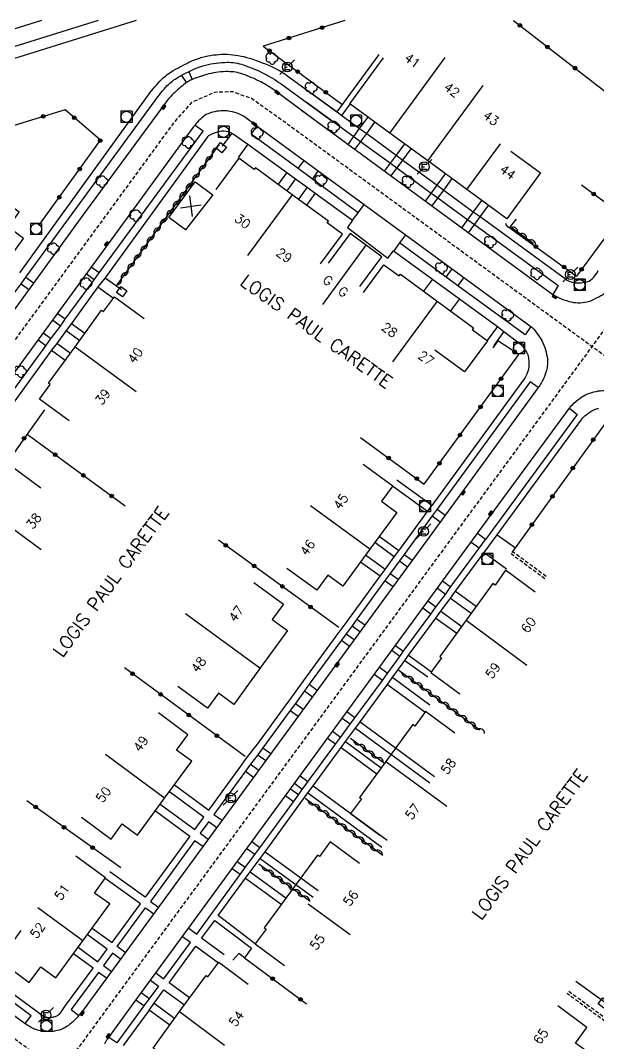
# Model space of a CAD drawing. Header units: millimetres. Extents: x 82000 to 83000, y 144000 to 145000.
# Drawn here: x 82736.2 to 82814.8, y 144860.8 to 145000 of the extents above; entities that cross this region are included whole.
import ezdxf
from ezdxf.enums import TextEntityAlignment as Align

# ---------------------------------------------------------------- set-up
doc = ezdxf.new("R2010")
doc.units = ezdxf.units.MM
doc.linetypes.add('DASHED', pattern=[0.75, 0.5, -0.25])
doc.layers.get('0').update_dxf_attribs({"linetype": 'CONTINUOUS'})
for name, color, linetype in [('W0001', 6, 'DASHED'), ('W0008', 7, 'CONTINUOUS'), ('W0100', 7, 'CONTINUOUS'), ('W0112', 1, 'DASHED'), ('W0300', 7, 'CONTINUOUS'), ('W0310', 3, 'CONTINUOUS'), ('W0322', 7, 'CONTINUOUS'), ('W0400', 7, 'CONTINUOUS'), ('W0420', 7, 'CONTINUOUS'), ('W0471', 7, 'CONTINUOUS'), ('W0700', 7, 'CONTINUOUS'), ('W0989', 7, 'CONTINUOUS'), ('W0991', 7, 'CONTINUOUS'), ('W1102', 7, 'CONTINUOUS')]:
    doc.layers.add(name, color=color, linetype=linetype)
doc.styles.get("Standard").update_dxf_attribs({"font": 'romans.shx', "width": 0.85})

# ---------------------------------------------------------------- blocks, each defined once
blk = doc.blocks.new('t310o')
at = {"color": 0, "linetype": 'Continuous'}
for centre, start, end in [((-0.5, 0.38), 216.8699, 323.1304), ((0.5, -0.37), 36.8699, 143.1303)]:
    blk.add_arc(centre, 0.625, start, end, dxfattribs=at)
blk = doc.blocks.new('t322o')
at = {"color": 0, "linetype": 'Continuous'}
for radius in [0.25, 0.15]:
    blk.add_circle((0, 0), radius, dxfattribs=at)
blk = doc.blocks.new('t991o')
at = {"color": 0, "linetype": 'Continuous'}
for p, q in [((-1, 1), (1, -1)), ((-1, -1), (1, 1))]:
    blk.add_line(p, q, dxfattribs=at)
blk = doc.blocks.new('t112o')
at = {"color": 0, "linetype": 'Continuous'}
for p, q in [((-0.5, 0.5), (0.5, 0.5)), ((-0.5, -0.5), (-0.5, 0.5)), ((0.5, 0.5), (0.5, -0.5)), ((0.5, -0.5), (-0.5, -0.5))]:
    blk.add_line(p, q, dxfattribs=at)
blk = doc.blocks.new('T471')
for p, q in [((-0.333334, 0.333334), (-0.333334, -0.333334)), ((-0.333334, 0.333334), (0.333334, 0.333334)), ((-0.333334, 0), (0, 0)), ((0.500001, 0.500001), (1.000002, 1.000002)), ((-0.500001, -0.500001), (-1.000002, -1.000002)), ((-0.333334, -0.333334), (0.333334, -0.333334))]:
    blk.add_line(p, q)
blk.add_ellipse((0, 0), major_axis=(0.471405, 0.471405), ratio=1, start_param=5.4977871438, end_param=11.780972451)
blk = doc.blocks.new('T420')
for p, q in [((0.75, 0.75), (-0.75, 0.75)), ((-0.75, 0.75), (-0.75, -0.75)), ((0.75, 0.75), (0.75, -0.75)), ((0.75, -0.75), (-0.75, -0.75))]:
    blk.add_line(p, q)
blk.add_ellipse((0, 0), major_axis=(-0.53, 0.53), ratio=1, start_param=3.926991, end_param=10.210176)
blk = doc.blocks.new('T300')
for p, q in [((-0.8, 0.51), (-0.86, 0.34)), ((-0.86, 0.34), (-0.86, 0.17)), ((-0.86, 0.17), (-0.74, 0.06)), ((-0.69, 0.63), (-0.8, 0.51)), ((-0.8, -0.06), (-0.74, 0.06)), ((-0.74, 0.06), (-0.69, 0.11)), ((-0.57, 0.69), (-0.69, 0.63)), ((-0.46, 0.69), (-0.57, 0.69)), ((-0.29, 0.63), (-0.46, 0.69)), ((-0.29, 0.63), (-0.17, 0.74)), ((-0.23, 0.57), (-0.29, 0.63)), ((-0.17, 0.74), (-0.06, 0.8)), ((-0.06, 0.8), (0.06, 0.8)), ((0.06, 0.8), (0.23, 0.74)), ((0.23, 0.74), (0.34, 0.63)), ((0.34, 0.63), (0.4, 0.51)), ((0.46, 0.46), (0.34, 0.46)), ((0.4, 0.51), (0.4, 0.46)), ((0.57, 0.4), (0.46, 0.46)), ((0.57, 0.4), (0.69, 0.29)), ((0.69, 0.29), (0.74, 0.17)), ((0.74, 0.06), (0.69, -0.17)), ((0.74, 0.17), (0.74, 0.06)), ((-0.8, -0.17), (-0.8, -0.06)), ((-0.8, -0.23), (-0.8, -0.17)), ((-0.74, -0.34), (-0.8, -0.23)), ((-0.69, -0.4), (-0.74, -0.34)), ((-0.51, -0.46), (-0.69, -0.4)), ((-0.4, -0.46), (-0.51, -0.46)), ((-0.4, -0.46), (-0.34, -0.46)), ((-0.34, -0.46), (-0.34, -0.4)), ((-0.34, -0.51), (-0.34, -0.46)), ((-0.29, -0.63), (-0.34, -0.51)), ((-0.17, -0.74), (-0.29, -0.63)), ((-0.06, -0.8), (-0.17, -0.74)), ((0.06, -0.8), (-0.06, -0.8)), ((0.17, -0.74), (0.06, -0.8)), ((0.23, -0.69), (0.17, -0.74)), ((0.29, -0.46), (0.23, -0.46)), ((0.29, -0.63), (0.23, -0.69)), ((0.46, -0.4), (0.29, -0.46)), ((0.34, -0.51), (0.29, -0.63)), ((0.34, -0.51), (0.34, -0.46)), ((0.57, -0.34), (0.46, -0.4)), ((0.63, -0.29), (0.57, -0.34)), ((0.69, -0.17), (0.63, -0.29))]:
    blk.add_line(p, q)
blk = doc.blocks.new('T400')
for p, q in [((-0.15, 0.3), (0.15, 0.3)), ((-0.15, -0.25), (-0.15, 0.3)), ((-0.15, 0.15), (0.15, 0.15)), ((-0.15, 0), (0.15, 0)), ((0.15, 0.3), (0.15, -0.25)), ((-0.15, -0.15), (0.15, -0.15)), ((-0.15, -0.25), (-0.15, -0.3)), ((-0.15, -0.3), (0.15, -0.3)), ((0.15, -0.3), (0.15, -0.25))]:
    blk.add_line(p, q)

msp = doc.modelspace()

# ---------------------------------------------------------------- linework, layer by layer
at = {"layer": 'W0001', "flags": 128}
for points in [[(82846.38, 145000), (82741.61, 144856.92)], [(82913.53, 144892.79), (82895.99, 144895.69), (82771.61, 144986.53), (82767.59, 144989.37), (82765.05, 144990.29), (82762.58, 144990.21), (82759.45, 144988.85), (82756.99, 144986.06), (82696.65, 144903.52), (82684.96, 144887.43), (82678.01, 144877.92)], [(82620.05, 144945.2), (82636.56, 144933.82), (82681.9, 144900.62), (82698.83, 144888.23), (82731.68, 144864.19), (82778.36, 144830.01), (82786.8, 144823.81), (82790.48, 144822.21), (82794.06, 144822.57), (82797.26, 144824.81), (82800.33, 144828.9), (82865.41, 144918.02)]]:
    msp.add_lwpolyline(points, dxfattribs=at)
at = {"layer": 'W0008', "flags": 128}
for points in [[(82736.07, 144965.69), (82753.58, 144989.86, -0.04521), (82755.38, 144991.97, -0.062659), (82756.97, 144993.19, -0.023832), (82759.41, 144994.45, -0.04093), (82760.91, 144995, -0.067738), (82763.94, 144995.4, -0.069197), (82766.91, 144994.98, -0.034495), (82770.34, 144993.73, -0.053497), (82772.38, 144992.55), (82779.21, 144987.56)], [(82735.03, 144962.53), (82736.25, 144964.19), (82736.9, 144965.09), (82754.51, 144989.09, -0.049846), (82756.15, 144991.14, -0.070212), (82757.64, 144992.28, -0.024947), (82759.86, 144993.4, -0.039538), (82761.35, 144993.92, -0.062309), (82764.28, 144994.31, -0.082551), (82766.49, 144993.96, -0.036564), (82769.27, 144992.8, -0.040154), (82771.62, 144991.37), (82778.41, 144986.44)], [(82777.66, 144985.37), (82770.82, 144990.42, 0.040069), (82768.85, 144991.65, 0.035075), (82766.41, 144992.7, 0.08301), (82764.42, 144993.04, 0.062513), (82761.78, 144992.72, 0.040184), (82759.55, 144991.97, 0.068603), (82758.36, 144991.25, 0.025097), (82756.77, 144989.83, 0.039592), (82755.89, 144988.8), (82744.67, 144973.5), (82727.32, 144949.72)], [(82775.81, 144990.06), (82779.24, 144987.57), (82779.88, 144987.08), (82782.35, 144985.26), (82783.27, 144984.62), (82787.29, 144981.69), (82788.17, 144981.01), (82792.85, 144977.59), (82793.77, 144976.93), (82797.76, 144973.97), (82798.7, 144973.32), (82810.14, 144964.97, 0.049913), (82810.7, 144964.59, 0.062478), (82811.2, 144964.4, 0.059542), (82811.94, 144964.3, 0.043879), (82812.94, 144964.38, 0.139124), (82813.93, 144964.85, 0.107636), (82814.77, 144965.99)], [(82768.44, 144985.56), (82766.67, 144986.87, 0.068086), (82765.95, 144987.26, 0.041812), (82764.67, 144987.63, 0.048218), (82763.87, 144987.72, 0.039832), (82762.9, 144987.64, 0.056058), (82761.72, 144987.32, 0.083808), (82761.02, 144986.9, 0.027794), (82760.22, 144986.12, 0.029496), (82759.55, 144985.3), (82748.99, 144970.81), (82731.14, 144946.43)], [(82774.39, 144987.78), (82808.61, 144962.73, 0.055939), (82809.38, 144962.29, 0.032852), (82810.81, 144961.78, 0.063746), (82811.99, 144961.6, 0.061232), (82813.23, 144961.72, 0.048051), (82813.91, 144961.95, 0.025027), (82815.14, 144962.57, 0.062469), (82815.88, 144963.12, 0.044713), (82816.72, 144964.08)], [(82782.11, 144973.84), (82775.89, 144978.43), (82773.97, 144979.84), (82767.54, 144984.55), (82768.36, 144985.62), (82805.61, 144958.35, -0.058327), (82805.99, 144958, -0.024451), (82806.74, 144957.02, -0.049897), (82807.24, 144956.14, -0.036868), (82807.68, 144954.86, -0.051608), (82807.87, 144953.69, -0.064323), (82807.8, 144952.75, -0.054196), (82807.35, 144951.35, -0.052905), (82806.6, 144950.05), (82796.92, 144936.77), (82782.65, 144917.26), (82744.69, 144865.34, -0.043266), (82743.4, 144863.87, -0.057749), (82742.23, 144862.98, -0.054491), (82741.63, 144862.7, -0.041522), (82740.78, 144862.5, -0.051638), (82740.07, 144862.46, -0.026939), (82738.7, 144862.61, -0.074336), (82737.9, 144862.87, -0.050341), (82736.85, 144863.52)], [(82764.94, 144984.69, 0.071542), (82763.9, 144984.94, 0.095806), (82763.11, 144984.87, 0.039879), (82761.93, 144984.41, 0.124164), (82761.62, 144984.15), (82747.69, 144965), (82746.71, 144963.75), (82743.1, 144958.79), (82742.39, 144957.81), (82741.12, 144956.06), (82740.41, 144955.14), (82729.2, 144939.75)], [(82763.66, 144982.91), (82764.96, 144984.69), (82767.12, 144983.16), (82772.4, 144979.33), (82773.59, 144978.46), (82775.19, 144977.3), (82776.26, 144976.49), (82781.36, 144972.81), (82780.64, 144971.82), (82786.16, 144967.66), (82786.92, 144968.67), (82792.2, 144964.82), (82795.88, 144962.11), (82801.05, 144958.35), (82801.94, 144957.67), (82803.95, 144956.15, -0.0645), (82804.6, 144955.51, -0.057034), (82805.14, 144954.62, -0.080718), (82805.26, 144954.2, -0.031614), (82805.32, 144953.08, -0.084112), (82805.15, 144952.15, -0.066946), (82804.6, 144951.09), (82792.12, 144934.01)], [(82747.65, 144860.79, -0.054741), (82748.05, 144861.47), (82751.65, 144866.39), (82799.54, 144931.84), (82810.84, 144947.25, -0.050772), (82811.46, 144947.93, -0.033833), (82812.54, 144948.79, -0.056537), (82813.33, 144949.2, -0.042565), (82814.47, 144949.54, -0.052601), (82815.69, 144949.66, -0.063144)], [(82768.12, 144874.37), (82763.07, 144878.22), (82766.78, 144883.3), (82767.43, 144884.17), (82768.78, 144885.98), (82769.44, 144886.91), (82775.28, 144894.92), (82776, 144895.9), (82779.8, 144901.08), (82780.38, 144901.89), (82781.73, 144903.72), (82782.37, 144904.6), (82786.09, 144909.67), (82786.74, 144910.59), (82788.48, 144912.95), (82788.98, 144913.65), (82792.69, 144918.7), (82793.37, 144919.63), (82794.67, 144921.42), (82795.37, 144922.34), (82799.24, 144927.64), (82801.02, 144930.03), (82812.55, 144945.77, -0.069625), (82813.12, 144946.36, -0.047047), (82814.16, 144947.02, -0.084944), (82814.82, 144947.23, -0.054258)], [(82698.64, 144897.77, 0.074225), (82698.26, 144896.95, 0.119943), (82698.23, 144896.38, 0.029139), (82698.44, 144895.55, 0.042072), (82698.67, 144895, 0.021621), (82699.14, 144894.18, 0.09272), (82699.29, 144894.01), (82703.09, 144891.19), (82703.99, 144890.56), (82739.33, 144864.54, 0.043006), (82739.75, 144864.41, 0.058449), (82740.08, 144864.38, 0.045356), (82740.62, 144864.44, 0.044339), (82741.14, 144864.6, 0.102887), (82741.48, 144864.83, 0.070028), (82741.84, 144865.3), (82742.28, 144866), (82746.05, 144871.08), (82743.37, 144873.04)], [(82756.5, 144863.33), (82753.69, 144865.38), (82750.13, 144860.56, 0.050455)]]:
    msp.add_lwpolyline(points, format="xyb", dxfattribs=at)
for points in [[(82779.24, 144987.57), (82784.95, 144995.36)], [(82758.08, 144992.52), (82758.74, 144991.53)], [(82759.06, 144993.03), (82759.52, 144991.96)], [(82775.04, 144988.91), (82781.55, 144984.19), (82782.45, 144983.54), (82786.49, 144980.6), (82787.39, 144979.96), (82792.06, 144976.52), (82792.95, 144975.85), (82797.01, 144972.9), (82797.92, 144972.23), (82809.31, 144963.95), (82808.61, 144962.73)], [(82779.88, 144987.08), (82781.01, 144988.62)], [(82696.57, 144899.12), (82697.66, 144898.32), (82702.59, 144905.02), (82703.24, 144905.95), (82704.57, 144907.79), (82705.25, 144908.67), (82709.08, 144913.89), (82709.74, 144914.82), (82716.42, 144924.02), (82717.09, 144924.94), (82720.03, 144928.96), (82720.7, 144929.84), (82724.12, 144934.53), (82724.79, 144935.46), (82727.71, 144939.47), (82728.37, 144940.36), (82739.62, 144955.75), (82740.28, 144956.66), (82741.63, 144958.42), (82742.27, 144959.35), (82746.2, 144964.73), (82746.87, 144965.65), (82761.01, 144984.94), (82759.92, 144985.72)], [(82780.76, 144983.11), (82782.31, 144985.29), (82783.45, 144986.84)], [(82781.66, 144982.45), (82783.27, 144984.62), (82784.39, 144986.15)], [(82767.12, 144983.16), (82765.79, 144981.34)], [(82785.69, 144979.5), (82787.32, 144981.67), (82788.44, 144983.2)], [(82786.58, 144978.85), (82788.19, 144980.99), (82789.33, 144982.54)], [(82773.97, 144979.84), (82774.76, 144980.93)], [(82772.4, 144979.33), (82771.21, 144977.71)], [(82775.89, 144978.43), (82776.69, 144979.52)], [(82791.26, 144975.43), (82792.85, 144977.59), (82793.98, 144979.14)], [(82773.59, 144978.46), (82772.4, 144976.84)], [(82775.19, 144977.3), (82773.99, 144975.67)], [(82792.16, 144974.77), (82793.77, 144976.93), (82794.9, 144978.48)], [(82776.26, 144976.49), (82775.07, 144974.87)], [(82781.36, 144972.81), (82782.11, 144973.84), (82782.92, 144974.96)], [(82796.21, 144971.81), (82797.79, 144973.95), (82798.93, 144975.52)], [(82797.13, 144971.13), (82798.72, 144973.3), (82799.85, 144974.84)], [(82788.54, 144970.85), (82787.74, 144969.76), (82786.94, 144968.65)], [(82805.61, 144958.35), (82804.81, 144957.24), (82795.69, 144963.9), (82794.09, 144965.09), (82787.74, 144969.76)], [(82746.87, 144965.65), (82745.79, 144966.44)], [(82794.09, 144965.09), (82794.9, 144966.19)], [(82736.9, 144965.09), (82737.96, 144964.31)], [(82746.2, 144964.73), (82745.12, 144965.52)], [(82747.69, 144965), (82749.91, 144963.42)], [(82792.2, 144964.82), (82791, 144963.19)], [(82795.69, 144963.9), (82796.51, 144965.02)], [(82736.25, 144964.19), (82737.31, 144963.42)], [(82746.71, 144963.75), (82748.81, 144962.21)], [(82795.88, 144962.11), (82794.68, 144960.48)], [(82741.63, 144958.42), (82740.52, 144959.24)], [(82742.27, 144959.35), (82741.18, 144960.14)], [(82742.39, 144957.81), (82744.23, 144956.47)], [(82743.1, 144958.79), (82744.94, 144957.45)], [(82801.05, 144958.35), (82799.65, 144956.46)], [(82739.62, 144955.75), (82738.54, 144956.54)], [(82740.27, 144956.74), (82739.24, 144957.5)], [(82801.94, 144957.67), (82800.56, 144955.79)], [(82740.41, 144955.14), (82742.27, 144953.78)], [(82741.11, 144956.1), (82742.97, 144954.74)], [(82806.6, 144950.05), (82805.49, 144950.83), (82792.85, 144933.51), (82792.19, 144932.6), (82788.37, 144927.36), (82787.73, 144926.47), (82786.46, 144924.78), (82785.79, 144923.86), (82781.94, 144918.56), (82781.28, 144917.64), (82780.5, 144916.57), (82779.85, 144915.68), (82775.45, 144909.7), (82774.79, 144908.79), (82773.57, 144907.08), (82772.87, 144906.15), (82769.14, 144901.04), (82768.45, 144900.1), (82767.47, 144898.83), (82766.79, 144897.88), (82762.49, 144892), (82763.59, 144891.2)], [(82810.84, 144947.25), (82811.88, 144946.41), (82799.41, 144929.41)], [(82757.11, 144896), (82761.81, 144892.55), (82766.14, 144898.56), (82766.63, 144899.26), (82767.88, 144900.86), (82768.32, 144901.42), (82772.19, 144906.72), (82772.84, 144907.63), (82774.12, 144909.41), (82774.73, 144910.23), (82779.12, 144916.25), (82779.78, 144917.15), (82780.6, 144918.25), (82781.2, 144919.07), (82785.09, 144924.4), (82785.77, 144925.32), (82787.03, 144927.04), (82787.63, 144927.87), (82791.52, 144933.19), (82792.12, 144934.01), (82787.38, 144937.46)], [(82791.52, 144933.19), (82786.79, 144936.65)], [(82792.85, 144933.51), (82793.95, 144932.7)], [(82792.19, 144932.6), (82793.28, 144931.8)], [(82759.06, 144876.52), (82760.15, 144875.72), (82766.05, 144883.83), (82766.73, 144884.76), (82768.06, 144886.53), (82768.73, 144887.46), (82773.3, 144893.72), (82773.99, 144894.65), (82774.51, 144895.4), (82775.28, 144896.42), (82779.04, 144901.54), (82779.72, 144902.45), (82781.04, 144904.25), (82781.65, 144905.14), (82785.4, 144910.2), (82786.06, 144911.13), (82787.77, 144913.49), (82788.25, 144914.15), (82791.99, 144919.23), (82792.65, 144920.16), (82793.98, 144921.93), (82794.64, 144922.84), (82798.56, 144928.2), (82799.41, 144929.41), (82798.34, 144930.19)], [(82801.02, 144930.03), (82803.49, 144928.25)], [(82787.03, 144927.04), (82784.36, 144928.99)], [(82787.63, 144927.87), (82784.96, 144929.81)], [(82798.56, 144928.2), (82797.46, 144929)], [(82785.77, 144925.32), (82783.1, 144927.25)], [(82788.37, 144927.36), (82789.46, 144926.57)], [(82799.24, 144927.64), (82802.29, 144925.39)], [(82785.09, 144924.4), (82782.43, 144926.33)], [(82787.73, 144926.47), (82788.81, 144925.68)], [(82786.46, 144924.78), (82787.56, 144923.98)], [(82785.8, 144923.77), (82786.85, 144923)], [(82794.63, 144922.94), (82793.59, 144923.71)], [(82793.98, 144921.93), (82792.88, 144922.73)], [(82795.37, 144922.34), (82798.17, 144920.3)], [(82792.64, 144920.24), (82791.6, 144920.99)], [(82794.67, 144921.42), (82797.49, 144919.36)], [(82791.99, 144919.23), (82790.9, 144920.03)], [(82793.37, 144919.63), (82796.19, 144917.57)], [(82781.28, 144917.64), (82782.35, 144916.86)], [(82781.94, 144918.56), (82783.02, 144917.77)], [(82792.69, 144918.7), (82795.52, 144916.65)], [(82780.5, 144916.57), (82781.57, 144915.78)], [(82779.85, 144915.68), (82780.92, 144914.89)], [(82788.25, 144914.15), (82787.18, 144914.94)], [(82787.77, 144913.49), (82786.69, 144914.28)], [(82788.98, 144913.65), (82792.07, 144911.4)], [(82786.05, 144911.22), (82785.01, 144911.98)], [(82788.48, 144912.95), (82791.57, 144910.71)], [(82785.4, 144910.2), (82784.3, 144911.01)], [(82786.83, 144910.61), (82791.87, 144906.9)], [(82775.45, 144909.7), (82776.54, 144908.91)], [(82786.09, 144909.67), (82791.17, 144905.94)], [(82774.79, 144908.79), (82775.88, 144908)], [(82773.57, 144907.08), (82774.63, 144906.3)], [(82772.87, 144906.15), (82773.95, 144905.36)], [(82781.04, 144904.25), (82779.94, 144905.06)], [(82781.65, 144905.14), (82780.58, 144905.93)], [(82781.73, 144903.72), (82791.87, 144896.27)], [(82782.37, 144904.6), (82792.51, 144897.15)], [(82779.04, 144901.54), (82777.95, 144902.33)], [(82779.72, 144902.45), (82778.62, 144903.25)], [(82769.14, 144901.04), (82770.21, 144900.26)], [(82779.8, 144901.08), (82784.64, 144897.52)], [(82780.38, 144901.89), (82785.23, 144898.32)], [(82768.45, 144900.1), (82769.53, 144899.31)], [(82766.79, 144897.88), (82767.89, 144897.08)], [(82767.47, 144898.83), (82768.58, 144898.02)], [(82775.28, 144896.42), (82774.2, 144897.21)], [(82773.99, 144894.65), (82772.91, 144895.44)], [(82774.51, 144895.4), (82773.45, 144896.18)], [(82776, 144895.9), (82786.06, 144888.5)], [(82755.19, 144893.39), (82759.89, 144889.93), (82761.12, 144891.62), (82756.43, 144895.07)], [(82773.3, 144893.72), (82772.23, 144894.51)], [(82775.28, 144894.92), (82785.34, 144887.52)], [(82754.53, 144892.49), (82759.22, 144889.04), (82753.14, 144880.74), (82748.33, 144884.18)], [(82697.65, 144892.22), (82736.8, 144863.55), (82737.63, 144864.6), (82732.5, 144868.41)], [(82761.78, 144891.02), (82760.61, 144889.42), (82761.71, 144888.62)], [(82761.83, 144890.99), (82762.88, 144890.22)], [(82759.91, 144888.44), (82753.87, 144880.16), (82754.95, 144879.37)], [(82759.96, 144888.41), (82761, 144887.65)], [(82768.73, 144887.46), (82767.65, 144888.26)], [(82768.06, 144886.53), (82766.97, 144887.33)], [(82769.44, 144886.91), (82776.65, 144881.66)], [(82766.73, 144884.76), (82765.66, 144885.54)], [(82768.78, 144885.98), (82775.97, 144880.74)], [(82766.06, 144883.83), (82764.98, 144884.61)], [(82767.43, 144884.17), (82772.28, 144880.64)], [(82745.92, 144876.53), (82748.64, 144874.55), (82752.49, 144879.84), (82752.49, 144879.84), (82747.68, 144883.27)], [(82766.78, 144883.3), (82771.63, 144879.76)], [(82750.43, 144873.2), (82749.33, 144874.01), (82753.2, 144879.28), (82754.3, 144878.48)], [(82763.89, 144872.87), (82760.81, 144875.16), (82762.62, 144877.57), (82767.58, 144873.8)], [(82744.01, 144873.91), (82746.69, 144871.94), (82747.98, 144873.66), (82745.27, 144875.64)], [(82755.65, 144869.6), (82759.3, 144874.55), (82758.21, 144875.35)], [(82749.78, 144872.3), (82748.68, 144873.11), (82747.47, 144871.43), (82748.56, 144870.63)], [(82759.19, 144867.06), (82756.41, 144869.06), (82760.05, 144874.07), (82763.1, 144871.81)], [(82747.87, 144869.7), (82746.79, 144870.49), (82743.06, 144865.46), (82744.1, 144864.65)], [(82755.6, 144869.63), (82754.57, 144870.39)], [(82753.87, 144869.43), (82754.96, 144868.63), (82753.66, 144866.84), (82752.98, 144865.93), (82749.29, 144860.9), (82748.19, 144861.66)], [(82753.65, 144866.94), (82752.61, 144867.7)], [(82753.67, 144865.37), (82754.35, 144866.31), (82755.68, 144868.11), (82758.5, 144866.09)], [(82752.98, 144865.93), (82751.89, 144866.73)], [(82754.35, 144866.31), (82757.17, 144864.25)]]:
    msp.add_lwpolyline(points, dxfattribs=at)
at = {"layer": 'W0100', "flags": 128}
for points in [[(82802.87, 144982.2), (82806.9, 144979.25), (82802.33, 144973.02), (82796.91, 144977), (82791.58, 144980.89), (82786.42, 144984.67), (82780.97, 144988.65), (82785.56, 144994.91)], [(82777, 144966.89), (82779.96, 144970.91), (82777.88, 144972.45), (82778.06, 144972.69), (82773.14, 144976.29), (82768.16, 144979.96), (82767.97, 144979.74), (82765.88, 144981.28), (82762.76, 144977.02)], [(82758.64, 144971.51), (82756.37, 144973.18), (82759.92, 144978.03), (82762.34, 144976.27), (82758.64, 144971.51)], [(82721.63, 144962.59), (82725.68, 144959.67), (82727.21, 144961.78), (82729.28, 144960.27), (82732.98, 144965.35), (82736.61, 144970.36), (82734.53, 144971.87), (82736.01, 144973.91), (82731.97, 144976.85)], [(82782.36, 144963.8), (82785.32, 144967.83), (82781.01, 144971), (82778.05, 144966.97)], [(82782.83, 144962.98), (82785.62, 144966.77), (82787.7, 144965.24), (82787.88, 144965.48), (82792.87, 144961.81), (82797.78, 144958.2), (82797.61, 144957.97), (82799.69, 144956.43), (82796.57, 144952.19), (82792.55, 144955.16)], [(82742.82, 144945.54), (82738.78, 144948.49), (82740.23, 144950.48), (82739.99, 144950.66), (82743.6, 144955.61), (82747.22, 144960.58), (82747.47, 144960.39), (82748.95, 144962.41), (82752.99, 144959.45)], [(82782.77, 144939.62), (82786.81, 144936.68), (82785.29, 144934.59), (82787.35, 144933.08), (82783.69, 144928.07), (82780.04, 144923.04), (82777.97, 144924.56), (82776.48, 144922.5), (82772.43, 144925.45)], [(82738.97, 144936.37), (82734.9, 144939.37), (82730.94, 144933.98), (82730.3, 144934.45), (82726.44, 144929.22), (82727.15, 144928.85), (82723.22, 144923.52), (82719.31, 144918.03), (82723.38, 144915.13)], [(82806.18, 144922.24), (82802.16, 144925.21), (82800.73, 144923.19), (82800.44, 144923.41), (82796.8, 144918.41), (82793.22, 144913.48), (82793.46, 144913.31), (82792, 144911.3), (82795.96, 144908.38)], [(82767.92, 144923.54), (82771.95, 144920.59), (82770.43, 144918.51), (82772.49, 144917), (82768.83, 144911.99), (82765.18, 144906.96), (82763.1, 144908.48), (82761.61, 144906.43), (82757.57, 144909.38)], [(82744.48, 144891.6), (82748.51, 144888.63), (82750.03, 144890.69), (82752.09, 144889.18), (82755.79, 144894.21), (82759.48, 144899.23), (82757.42, 144900.74), (82758.96, 144902.83), (82754.93, 144905.79)], [(82795.28, 144903.04), (82791.25, 144906.01), (82789.83, 144903.99), (82789.53, 144904.21), (82785.89, 144899.21), (82782.31, 144894.28), (82782.55, 144894.11), (82781.09, 144892.1), (82785.05, 144889.18)], [(82782.31, 144885.3), (82778.28, 144888.27), (82776.86, 144886.26), (82776.56, 144886.47), (82772.92, 144881.48), (82769.34, 144876.55), (82769.58, 144876.37), (82768.12, 144874.37), (82772.08, 144871.45)], [(82736.24, 144876.19), (82733.29, 144872.15), (82737.36, 144869.12), (82738.93, 144871.27), (82740.97, 144869.78), (82748.32, 144879.81), (82746.26, 144881.28), (82747.76, 144883.38), (82743.7, 144886.29)], [(82811.74, 144869.29), (82815.78, 144866.34), (82817.35, 144868.49), (82819.34, 144867.04), (82823.27, 144872.38), (82826.69, 144877.07), (82824.68, 144878.54), (82826.17, 144880.65), (82822.16, 144883.58)], [(82762.6, 144858.74), (82759.67, 144854.69), (82757.88, 144855.98), (82757.15, 144854.97), (82752.97, 144857.98), (82754.49, 144860), (82754.21, 144860.2), (82757.83, 144865.16), (82761.42, 144870.06), (82761.67, 144869.88), (82763.16, 144871.88), (82767.17, 144868.9)], [(82798.75, 144851.7), (82802.77, 144848.73), (82804.32, 144850.85), (82806.44, 144849.38), (82810.09, 144854.38), (82813.74, 144859.36), (82811.66, 144860.88), (82813.22, 144863), (82809.25, 144865.93)]]:
    msp.add_lwpolyline(points, dxfattribs=at)
at = {"layer": 'W0112', "flags": 128}
for points in [[(82807.51, 144924.04), (82802.9, 144927.44), (82803.14, 144927.76), (82807.75, 144924.36)], [(82810.76, 144867.94), (82816.82, 144863.52), (82816.58, 144863.19), (82810.52, 144867.61)]]:
    msp.add_lwpolyline(points, dxfattribs=at)
at = {"layer": 'W0310', "flags": 128}
for points in [[(82763.16, 144983.07), (82749.18, 144963.89)], [(82803.62, 144972.95), (82802.79, 144971.99), (82805.96, 144969.72)], [(82787.65, 144911.63), (82798.64, 144903.52)], [(82781.09, 144902.36), (82785.71, 144898.97)], [(82774.9, 144894.21), (82785.45, 144886.46)], [(82768.61, 144885.26), (82775.58, 144880.19)]]:
    msp.add_lwpolyline(points, dxfattribs=at)
at = {"layer": 'W0322', "flags": 128}
for points in [[(82780.29, 145000), (82769.18, 144996.51), (82779.9, 144988.62)], [(82803.23, 145000), (82824.97, 144983.18), (82817.99, 144973.57), (82811.82, 144965.21)], [(82738.68, 144972.1), (82747.05, 144983.71), (82742.24, 144987.85), (82732.92, 144984.97), (82643.29, 144963.52), (82623.78, 144957.35), (82605.39, 144951.81), (82593.04, 144947.99)], [(82817.99, 144973.57), (82812.51, 144977.59)], [(82802.43, 144972.01), (82811.83, 144965.23)], [(82782.41, 144943.28), (82791.1, 144936.94), (82803.95, 144954.55), (82801.13, 144956.41), (82800.45, 144955.48)], [(82739.45, 144947.01), (82737.07, 144943.73), (82734.72, 144940.37)], [(82824.9, 144939.22), (82816.01, 144945.63), (82803.02, 144927.6)], [(82737.07, 144943.73), (82750.41, 144933.96)], [(82779.49, 144917.43), (82763.12, 144929.3)], [(82766.73, 144899.88), (82750.35, 144911.92)], [(82749.85, 144884.71), (82737.05, 144893.85)], [(82767.58, 144873.8), (82766.64, 144872.48), (82765.86, 144873.08), (82765.08, 144872.18)], [(82766.64, 144872.48), (82775.08, 144866.22)]]:
    msp.add_lwpolyline(points, dxfattribs=at)
at = {"layer": 'W0700', "flags": 128}
for points in [[(82739.02, 145000), (82671.92, 144979.06)], [(82746.76, 145000), (82672.6, 144976.86)], [(82751.91, 145000), (82673.06, 144975.39)]]:
    msp.add_lwpolyline(points, dxfattribs=at)
at = {"layer": 'W1102', "flags": 128}
for points in [[(82786.42, 144984.67), (82793.96, 144994.95)], [(82791.58, 144980.89), (82799.12, 144991.16)], [(82796.91, 144977), (82801.48, 144983.23)], [(82773.14, 144976.29), (82767.04, 144968.02)], [(82783.16, 144969.42), (82777.24, 144961.36)], [(82792.87, 144961.81), (82786.77, 144953.54)], [(82743.6, 144955.61), (82751.91, 144949.53)], [(82730.94, 144933.98), (82738.98, 144928.05)], [(82783.69, 144928.07), (82775.61, 144933.96)], [(82768.74, 144911.89), (82758.61, 144919.29)], [(82796.8, 144918.41), (82805.07, 144912.31)], [(82755.79, 144894.21), (82747.74, 144900.14)], [(82785.89, 144899.21), (82794.16, 144893.11)], [(82775.3, 144879.81), (82781.01, 144875.65)], [(82744.66, 144874.8), (82738.52, 144879.3)], [(82757.83, 144865.16), (82763.95, 144860.62)]]:
    msp.add_lwpolyline(points, dxfattribs=at)

# ---------------------------------------------------------------- block references
at = {"layer": 'W0112'}
for p, rotation in [((82763.48, 144982.71), 140.8985177712398), ((82749.93, 144963.11), 234.5137131180066), ((82815.45, 144866.32), 51.01935548032552)]:
    msp.add_blockref('t112o', p, dxfattribs=dict(at, rotation=rotation))
at = {"layer": 'W0300'}
for p in [(82770.43, 144994.8), (82775.78, 144990.81), (82778.85, 144985.49), (82759.02, 144983.4), (82768.43, 144984.64), (82747.3, 144978.07), (82777.09, 144978.19), (82788.95, 144978.08), (82751.92, 144973.45), (82800.16, 144969.87), (82740.69, 144968.94), (82793.49, 144966.3), (82806.44, 144965.53), (82745.15, 144964.18), (82802.52, 144959.88), (82736.22, 144952.23)]:
    msp.add_blockref('T300', p, dxfattribs=at)
at = {"layer": 'W0310'}
for p, rotation in [((82762.27, 144981.86), 233.9145307376454), ((82761.39, 144980.65), 233.9145307376454), ((82760.51, 144979.43), 233.9145307376454), ((82759.62, 144978.22), 233.9145307376454), ((82758.74, 144977.01), 233.9145307376454), ((82757.86, 144975.8), 233.9145307376454), ((82756.97, 144974.59), 233.9145307376454), ((82755.21, 144972.16), 233.9145307376454), ((82756.09, 144973.37), 233.9145307376454), ((82754.32, 144970.95), 233.9145307376454), ((82802.98, 144971.85), 324.4400176440332), ((82804.2, 144970.98), 324.4400176440332), ((82753.44, 144969.74), 233.9145307376454), ((82805.42, 144970.11), 324.4400176440332), ((82752.56, 144968.52), 233.9145307376454), ((82751.67, 144967.31), 233.9145307376454), ((82750.79, 144966.1), 233.9145307376454), ((82749.91, 144964.89), 233.9145307376454), ((82788.85, 144910.74), 323.5768106822065), ((82790.06, 144909.85), 323.5768106822065), ((82791.27, 144908.96), 323.5768106822065), ((82792.47, 144908.07), 323.5768106822065), ((82793.68, 144907.18), 323.5768106822065), ((82794.89, 144906.29), 323.5768106822065), ((82796.09, 144905.4), 323.5768106822065), ((82797.3, 144904.5), 323.5768106822065), ((82798.51, 144903.61), 323.5768106822065), ((82782.3, 144901.47), 323.6720005574089), ((82783.51, 144900.58), 323.6720005574089), ((82784.72, 144899.69), 323.6720005574089), ((82776.11, 144893.32), 323.6720005574924), ((82777.32, 144892.44), 323.6720005574924), ((82778.53, 144891.55), 323.6720005574924), ((82779.74, 144890.66), 323.6720005574924), ((82780.94, 144889.77), 323.6720005574924), ((82782.15, 144888.88), 323.6720005574924), ((82783.36, 144887.99), 323.6720005574924), ((82784.57, 144887.1), 323.6720005574924), ((82769.82, 144884.38), 323.924584530675), ((82771.04, 144883.5), 323.924584530675), ((82772.25, 144882.61), 323.924584530675), ((82773.46, 144881.73), 323.924584530675), ((82774.67, 144880.85), 323.924584530675)]:
    msp.add_blockref('t310o', p, dxfattribs=dict(at, rotation=rotation))
at = {"layer": 'W0322'}
for p, rotation in [((82804.11, 144999.32), 322.2832295330416), ((82777.21, 144999.03), 197.463650885985), ((82772.68, 144997.61), 197.463650885985), ((82807.86, 144996.41), 322.2832295330416), ((82770.06, 144995.87), 323.6553091457449), ((82773.88, 144993.05), 323.6553091457449), ((82811.62, 144993.51), 322.2832295330416), ((82777.71, 144990.23), 323.6553091457449), ((82739.28, 144986.94), 197.1358508834458), ((82743.49, 144986.77), 139.2634847093363), ((82747.02, 144983.66), 54.21761923321471), ((82744.24, 144979.81), 54.21761923321471), ((82741.46, 144975.96), 54.21761923321471), ((82814.16, 144976.38), 143.7235601351505), ((82806.28, 144969.23), 324.1810015899015), ((82810.13, 144966.45), 324.1810015899015), ((82812.5, 144966.14), 233.57572650495), ((82803.38, 144954.93), 146.6602805169714), ((82801.56, 144951.27), 53.86293840478105), ((82798.76, 144947.43), 53.86293840478105), ((82795.96, 144943.6), 53.86293840478105), ((82736.67, 144943.16), 234.9839214079802), ((82814.08, 144942.96), 234.2287683574031), ((82740.9, 144940.92), 323.7948401852564), ((82786.25, 144940.48), 323.8861075662392), ((82793.16, 144939.76), 53.86293840478105), ((82744.73, 144938.11), 323.7948401852564), ((82811.31, 144939.1), 234.2287683574031), ((82790.08, 144937.68), 323.8861075662392), ((82748.57, 144935.31), 323.7948401852564), ((82808.53, 144935.25), 234.2287683574031), ((82805.75, 144931.39), 234.2287683574031), ((82764.11, 144928.59), 144.0518079261451), ((82767.95, 144925.8), 144.0518079261451), ((82771.8, 144923.01), 144.0518079261451), ((82775.64, 144920.22), 144.0518079261451), ((82751.42, 144911.13), 143.6817560833358), ((82755.25, 144908.32), 143.6817560833358), ((82759.07, 144905.5), 143.6817560833358), ((82762.9, 144902.69), 143.6817560833358), ((82738.25, 144892.99), 144.4518247684723), ((82742.12, 144890.23), 144.4518247684723), ((82745.98, 144887.47), 144.4518247684723), ((82770.46, 144869.65), 323.4351371625051), ((82774.27, 144866.82), 323.4351371625051)]:
    msp.add_blockref('t322o', p, dxfattribs=dict(at, rotation=rotation))
at = {"layer": 'W0400'}
for p, rotation in [((82771.11, 144990.19), 231.5748885232958), ((82755.64, 144988.21), 143.7592860211561), ((82767.98, 144985.91), 53.26458328978002), ((82747.9, 144969.57), 143.7808298038258), ((82808.82, 144962.42), 238.8614814111635), ((82796.35, 144935.74), 143.8089535702456), ((82800.16, 144932.94), 323.7481426984713), ((82779.25, 144912.37), 143.8310812348663), ((82744.56, 144864.92), 141.7397818365659), ((82748.13, 144861.84), 323.7908908719826)]:
    msp.add_blockref('T400', p, dxfattribs=dict(at, rotation=rotation))
at = {"layer": 'W0420'}
for p in [(82750.6, 144986.89), (82781.83, 144986.37), (82763.8, 144984.85), (82738.31, 144971.63), (82812.22, 144964), (82812.24, 144964.04), (82803.98, 144955.42), (82801.1, 144949.6), (82791.21, 144933.92), (82799.68, 144926.72), (82739.69, 144863.21)]:
    msp.add_blockref('T420', p, dxfattribs=at)
at = {"layer": 'W0471'}
for p in [(82772.47, 144993.66), (82791.12, 144980.1), (82810.97, 144965.44), (82791, 144930.5), (82764.76, 144894.24), (82739.65, 144864.71)]:
    msp.add_blockref('T471', p, dxfattribs=at)
at = {"layer": 'W0991', "rotation": 322.9743543238745}
msp.add_blockref('t991o', (82759.35, 144974.72), dxfattribs=at)

# ---------------------------------------------------------------- texts
at = {"layer": 'W0989'}
for rotation, p in [(324.4877, (82776.44, 144957.71)), (53.6154, (82748.47, 144923.65)), (53.6154, (82805.45, 144887.94))]:
    msp.add_text('LOGIS PAUL CARETTE', height=1.75, rotation=rotation, dxfattribs=at).set_placement(p, align=Align.MIDDLE)
at = {"layer": 'W0991'}
for s, rotation, p in [('41', 323.7236, (82789.48, 144994.54)), ('42', 323.7236, (82794.87, 144990.56)), ('43', 323.7236, (82800.19, 144986.71)), ('44', 323.7236, (82802.46, 144979.38)), ('30', 323.5938, (82766.4, 144972.69)), ('29', 323.5938, (82772.06, 144968.04)), ('G', 323.5938, (82778, 144964.63)), ('G', 323.5938, (82780.09, 144963.09)), ('28', 323.5938, (82786.39, 144957.9)), ('40', 53.0974, (82751.8, 144954.43)), ('27', 323.5938, (82791.36, 144954.04)), ('39', 53.0974, (82747.38, 144948.8)), ('45', 53.9657, (82779.75, 144934.56)), ('38', 53.0974, (82738, 144931.91)), ('46', 53.9657, (82775.21, 144928.3)), ('47', 53.6461, (82765.51, 144919.29)), ('60', 53.4351, (82805.29, 144917.75)), ('48', 53.6461, (82760.4, 144912.37)), ('59', 53.4351, (82800.44, 144911.57)), ('49', 53.6461, (82752.56, 144901.61)), ('58', 53.4351, (82794.38, 144898.55)), ('50', 53.6461, (82747.46, 144894.69)), ('57', 53.4351, (82789.53, 144892.37)), ('51', 53.9657, (82741.81, 144881.42)), ('56', 53.6461, (82781.1, 144880.61)), ('52', 53.9657, (82738.5, 144876.23)), ('55', 53.4351, (82776.56, 144874.64)), ('54', 53.4351, (82765.56, 144864.22)), ('65', 53.7606, (82806.95, 144861.81))]:
    msp.add_text(s, height=1.25, rotation=rotation, dxfattribs=at).set_placement(p, align=Align.MIDDLE)

doc.saveas('drawing.dxf')
